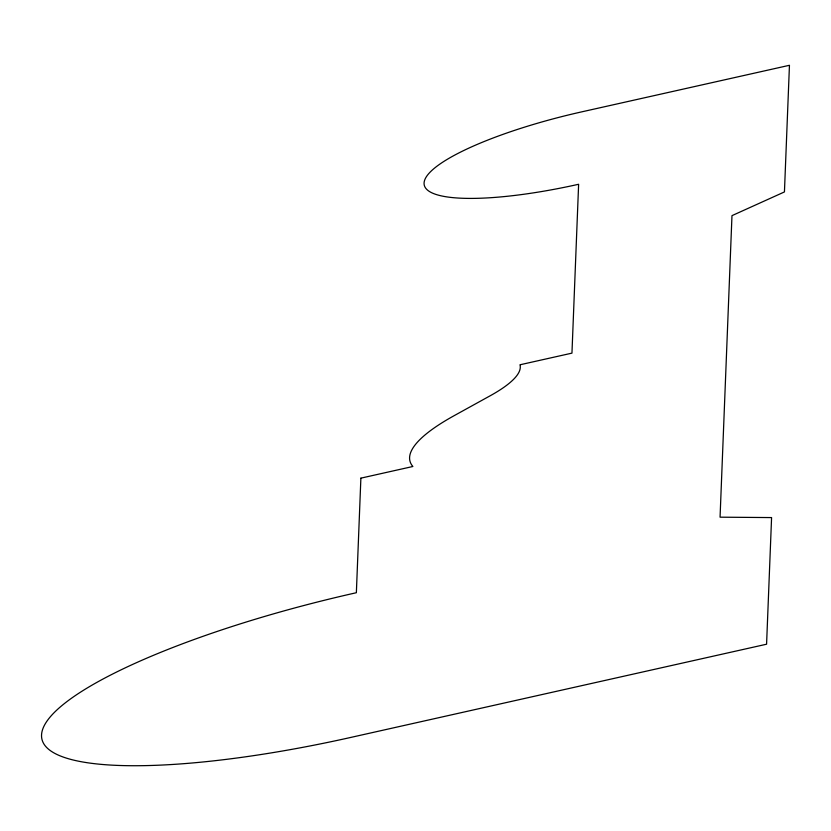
<?xml version="1.0" encoding="UTF-8"?>
<svg xmlns="http://www.w3.org/2000/svg" width="831" height="831" viewBox="0 0 831 831"><rect width="100%" height="100%" fill="white"/><g stroke="black" fill="none" stroke-linecap="round" stroke-linejoin="round"><path stroke-width="1.25" d="M360.883 478.147L356.364 592.721A320.267 69.866 -13.4 0 0 41.55 735.02A320.267 69.866 -13.4 0 0 350.64 737.461L766.577 644.212L771.583 517.578L720.062 517.173L731.976 215.644L784.443 191.93L789.45 65.285L581.482 111.915A160.134 34.933 -13.4 0 0 424.08 183.059A160.134 34.933 -13.4 0 0 578.625 184.274L571.957 353.133L519.957 364.788A169.742 37.031 -13.4 0 1 490.041 395.857L454.162 415.666A250.183 54.576 -13.4 0 0 412.882 466.492L360.883 478.147"/></g></svg>
